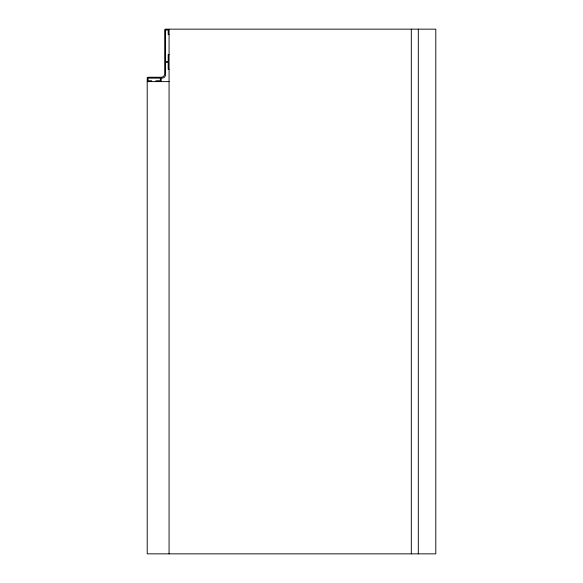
<?xml version="1.0" encoding="UTF-8"?>
<svg xmlns="http://www.w3.org/2000/svg" width="583" height="583" viewBox="0 0 583 583"><rect width="100%" height="100%" fill="white"/><g stroke="black" fill="none" stroke-linecap="round" stroke-linejoin="round"><path stroke-width="0.87" d="M169.07 34.397L168.196 34.397L168.196 30.025L165.572 30.025L165.572 61.507L168.196 61.507L168.196 54.511L169.07 54.511M169.07 69.377L168.196 69.377L168.196 62.381L165.572 62.381L165.572 74.624A3.498 3.498 0 0 1 162.074 78.122L161.2 78.122L161.2 81.62M147.208 81.62L169.07 81.62M169.07 29.587L168.633 29.15L165.572 29.15A0.874 0.874 0 0 0 164.697 30.025L164.697 73.749A3.498 3.498 0 0 1 161.2 77.248L148.082 77.248A0.874 0.874 0 0 0 147.208 78.122L147.208 553.85L435.793 553.85L435.793 29.15L169.07 29.15L169.07 553.85M418.303 29.15L418.303 553.85M411.306 29.15L411.306 553.85M155.953 81.62L155.953 80.745L160.325 80.745L160.325 78.122L148.082 78.122L148.082 80.745L151.58 80.745L151.58 81.62"/></g></svg>
